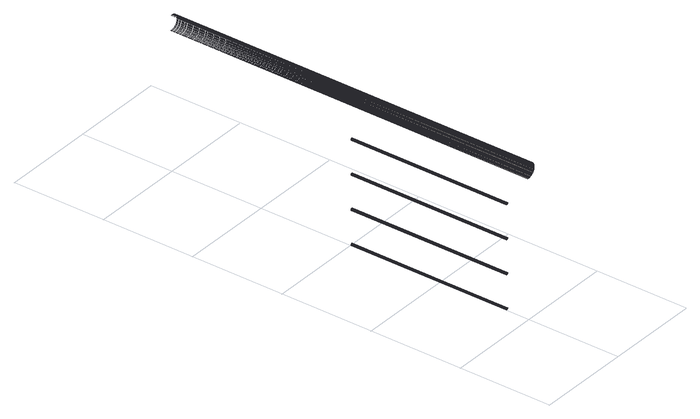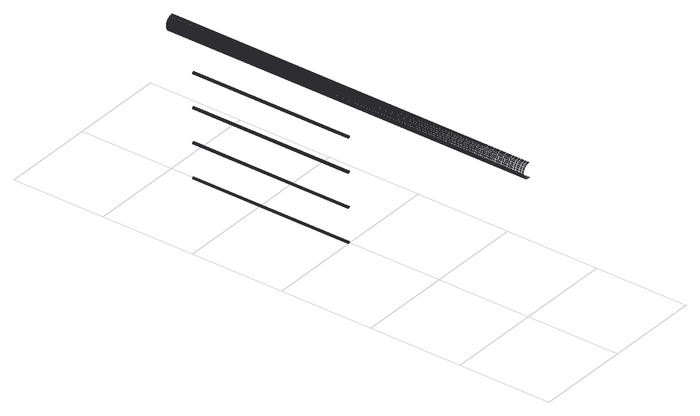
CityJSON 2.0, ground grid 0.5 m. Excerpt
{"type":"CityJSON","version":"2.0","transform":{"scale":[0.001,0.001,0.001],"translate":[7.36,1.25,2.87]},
"CityObjects":{
"building1":{"type":"Building","attributes":{"info":{"id":49831,"type":"IfcRailing","GlobalId":"0o5vgCKyTBzO5$QJcI2YDP","OwnerHistory":"#12","ObjectPlacement":"#40768","Representation":"#49827","Tag":"00000000-0000-0000-00-00-000000000000","PredefinedType":"HANDRAIL"},"psets":{"AC_Pset_Name":{"Name":{"id":49836,"class":"IfcPropertySingleValue","value_type":"IfcLabel"},"id":49837},"ArchiCADProperties":{"Komplette Element-ID":{"id":49844,"class":"IfcPropertySingleValue","value":"Gelaender-1","value_type":"IfcLabel"},"Kompakte Element-ID":{"id":49845,"class":"IfcPropertySingleValue","value":"Gelaender-1","value_type":"IfcLabel"},"Name des Sachmerkmal-Objekts":{"id":49846,"class":"IfcPropertySingleValue","value_type":"IfcLabel"},"Ursprungsgeschoss":{"id":49847,"class":"IfcPropertySingleValue","value":"Dachgeschoss","value_type":"IfcLabel"},"Raumname":{"id":49848,"class":"IfcPropertySingleValue","value":"Galerie","value_type":"IfcLabel"},"Raumnummer":{"id":49849,"class":"IfcPropertySingleValue","value":"7","value_type":"IfcLabel"},"Ebene":{"id":49850,"class":"IfcPropertySingleValue","value":"Gelaender","value_type":"IfcLabel"},"Typ":{"id":49851,"class":"IfcPropertySingleValue","value":"Objekt","value_type":"IfcLabel"},"Geschützt":{"id":49852,"class":"IfcPropertySingleValue","value":false,"value_type":"IfcBoolean"},"Bibliothekselement-Name":{"id":49853,"class":"IfcPropertySingleValue","value":"Geländer_horizontal 13","value_type":"IfcLabel"},"Baustoff / Mehrschichtiger Aufbau / Profil / Schraffur":{"id":49854,"class":"IfcPropertySingleValue","value":"Solid","value_type":"IfcLabel"},"Etikettentext":{"id":49855,"class":"IfcPropertySingleValue","value_type":"IfcLabel"},"Eindeutige ID":{"id":49856,"class":"IfcPropertySingleValue","value_type":"IfcLabel"},"Verknüpfte Änderungen":{"id":49857,"class":"IfcPropertySingleValue","value_type":"IfcLabel"},"Tragende Funktion":{"id":49858,"class":"IfcPropertySingleValue","value":"Nicht definiert","value_type":"IfcLabel"},"Lage":{"id":49859,"class":"IfcPropertySingleValue","value":"Nicht definiert","value_type":"IfcLabel"},"Element-Klassifizierung":{"id":49860,"class":"IfcPropertySingleValue","value":"Geländer","value_type":"IfcLabel"},"Umbau-Status":{"id":49861,"class":"IfcPropertySingleValue","value":"Bestand","value_type":"IfcLabel"},"Anzeigen auf Umbau-Filter":{"id":49862,"class":"IfcPropertySingleValue","value":"Alle relevanten Filter","value_type":"IfcLabel"},"ARCHICAD IFC ID":{"id":49863,"class":"IfcPropertySingleValue","value":"0o5vgCKyTBzO5$QJcI2YDP","value_type":"IfcLabel"},"Externe IFC ID":{"id":49864,"class":"IfcPropertySingleValue","value_type":"IfcLabel"},"Drehwinkel":{"id":49865,"class":"IfcPropertySingleValue","value":270,"value_type":"IfcPlaneAngleMeasure"},"Oberfläche":{"id":49866,"class":"IfcPropertySingleValue","value":"Allgemein","value_type":"IfcLabel"},"id":49867},"AC_Pset_Geländer_horizontal_13":{"3D":{"id":49895,"class":"IfcPropertySingleValue","value":"Detailiert","value_type":"IfcLabel"},"Anzahl_Rohre":{"id":49896,"class":"IfcPropertySingleValue","value":4,"value_type":"IfcReal"},"Position":{"id":49897,"class":"IfcPropertySingleValue","value":"Zwischen Pfosten","value_type":"IfcLabel"},"Anzahl_Pfosten":{"id":49898,"class":"IfcPropertySingleValue","value":3,"value_type":"IfcReal"},"Auflösung":{"id":49899,"class":"IfcPropertySingleValue","value":36,"value_type":"IfcReal"},"Schattenwurf":{"id":49900,"class":"IfcPropertySingleValue","value":true,"value_type":"IfcBoolean"},"Show 2D Hotspots in 3D":{"id":49901,"class":"IfcPropertySingleValue","value":true,"value_type":"IfcBoolean"},"Stift Kontur":{"id":49902,"class":"IfcPropertySingleValue","value_type":"IfcLabel"},"Ausfüllmuster":{"id":49903,"class":"IfcPropertySingleValue","value":"Leer","value_type":"IfcLabel"},"Stift Schraffur":{"id":49904,"class":"IfcPropertySingleValue","value_type":"IfcLabel"},"Stift Hintergrundschraffur":{"id":49905,"class":"IfcPropertySingleValue","value_type":"IfcLabel"},"Handlauf (hamat)":{"id":49906,"class":"IfcPropertySingleValue","value":"Zink","value_type":"IfcLabel"},"Rohre (bamat)":{"id":49907,"class":"IfcPropertySingleValue","value":"Zink","value_type":"IfcLabel"},"Pfosten (pomat)":{"id":49908,"class":"IfcPropertySingleValue","value":"Zink","value_type":"IfcLabel"},"Preis":{"id":49909,"class":"IfcPropertySingleValue","value":0,"value_type":"IfcReal"},"Hersteller":{"id":49910,"class":"IfcPropertySingleValue","value_type":"IfcLabel"},"Anmerkung":{"id":49911,"class":"IfcPropertySingleValue","value_type":"IfcLabel"},"Lage":{"id":49912,"class":"IfcPropertySingleValue","value_type":"IfcLabel"},"Accessoires":{"id":49913,"class":"IfcPropertySingleValue","value_type":"IfcLabel"},"Gruppe (FM_Type)":{"id":49914,"class":"IfcPropertySingleValue","value":"Andere","value_type":"IfcLabel"},"Gruppe (iFMType)":{"id":49915,"class":"IfcPropertySingleValue","value":25,"value_type":"IfcReal"},"Inventarnummer":{"id":49916,"class":"IfcPropertySingleValue","value_type":"IfcLabel"},"Seriennummer":{"id":49917,"class":"IfcPropertySingleValue","value_type":"IfcLabel"},"Herstellungsjahr":{"id":49918,"class":"IfcPropertySingleValue","value_type":"IfcLabel"},"Gewicht":{"id":49919,"class":"IfcPropertySingleValue","value":0,"value_type":"IfcReal"},"Gewichteinheit":{"id":49920,"class":"IfcPropertySingleValue","value":"kg","value_type":"IfcLabel"},"Frei definierbar 1":{"id":49921,"class":"IfcPropertySingleValue","value_type":"IfcLabel"},"Frei definierbar 2":{"id":49922,"class":"IfcPropertySingleValue","value_type":"IfcLabel"},"Frei definierbar 3":{"id":49923,"class":"IfcPropertySingleValue","value_type":"IfcLabel"},"Frei definierbar 4":{"id":49924,"class":"IfcPropertySingleValue","value_type":"IfcLabel"},"Frei definierbar 5":{"id":49925,"class":"IfcPropertySingleValue","value_type":"IfcLabel"},"id":49926},"ArchiCADQuantities":{"Höhenangabe zum Projekt-Nullpunkt":{"id":49962,"class":"IfcQuantityLength","value":2.7},"Höhe zu Geschoss":{"id":49963,"class":"IfcQuantityLength","value":0},"Oberflächenbereich":{"id":49964,"class":"IfcQuantityArea","value":1.12},"Netto-Volumen":{"id":49965,"class":"IfcQuantityVolume","value":0.0134},"Fläche":{"id":49966,"class":"IfcQuantityArea","value":2},"Höhe (Z Größe)":{"id":49967,"class":"IfcQuantityLength","value":1},"Länge (A)":{"id":49968,"class":"IfcQuantityLength","value":2},"Volumen":{"id":49969,"class":"IfcQuantityVolume","value":0.0134},"Breite (B)":{"id":49970,"class":"IfcQuantityLength","value":1},"id":49971},"AC_Equantity_Geländer_horizontal_13":{"Height":{"id":49976,"class":"IfcQuantityLength","value":1},"Höhenunterschied":{"id":49977,"class":"IfcQuantityLength","value":0},"Durchmesser_Handlauf":{"id":49978,"class":"IfcQuantityLength","value":0.08},"Auskragung_Handlauf":{"id":49979,"class":"IfcQuantityLength","value":0.1},"Durchmesser_Rohre":{"id":49980,"class":"IfcQuantityLength","value":0.01},"Pfostenbreite":{"id":49981,"class":"IfcQuantityLength","value":0.02},"Pfostentiefe":{"id":49982,"class":"IfcQuantityLength","value":0.05},"Untere Ebene":{"id":49983,"class":"IfcQuantityLength","value":1},"Obere Ebene":{"id":49984,"class":"IfcQuantityLength","value":0},"id":49985}}},"geometry":[{"type":"MultiSurface","lod":"2","boundaries":[[[0,1,2]],[[3,4,5]],[[6,7,8]],[[9,10,11]],[[1,12,13]],[[4,14,15]],[[7,16,17]],[[10,18,19]],[[20,0,21]],[[22,3,23]],[[24,6,25]],[[26,9,27]],[[12,28,29]],[[14,30,31]],[[16,32,33]],[[18,34,35]],[[36,20,37]],[[38,26,39]],[[28,40,41]],[[30,42,43]],[[44,22,45]],[[46,24,47]],[[32,48,49]],[[34,50,51]],[[52,36,53]],[[54,44,55]],[[56,46,57]],[[58,38,59]],[[40,60,61]],[[42,62,63]],[[48,64,65]],[[50,66,67]],[[68,52,69]],[[70,54,71]],[[72,56,73]],[[74,58,75]],[[60,76,77]],[[62,78,79]],[[64,80,81]],[[66,82,83]],[[84,85,68]],[[86,87,70]],[[88,89,72]],[[90,91,74]],[[92,76,93]],[[94,78,95]],[[96,80,97]],[[98,82,99]],[[100,101,85]],[[102,103,87]],[[104,105,89]],[[106,107,91]],[[108,97,109]],[[110,99,111]],[[112,113,101]],[[114,115,103]],[[116,117,105]],[[118,119,107]],[[120,93,121]],[[122,95,123]],[[124,109,125]],[[126,111,127]],[[128,129,113]],[[130,131,115]],[[132,133,117]],[[134,135,119]],[[136,121,137]],[[138,123,139]],[[140,125,141]],[[142,127,143]],[[144,145,129]],[[146,147,131]],[[148,149,133]],[[150,151,135]],[[152,137,153]],[[154,139,155]],[[156,141,157]],[[158,143,159]],[[160,161,145]],[[162,163,147]],[[164,165,149]],[[166,167,151]],[[168,153,169]],[[170,155,171]],[[172,157,173]],[[174,159,175]],[[176,177,161]],[[178,179,163]],[[180,181,165]],[[182,183,167]],[[184,169,185]],[[186,171,187]],[[188,173,189]],[[190,175,191]],[[192,185,193]],[[194,187,195]],[[196,197,177]],[[198,199,179]],[[200,201,181]],[[202,203,183]],[[204,189,205]],[[206,191,207]],[[208,209,197]],[[210,211,199]],[[212,213,201]],[[214,215,203]],[[216,193,217]],[[218,195,219]],[[220,205,221]],[[222,207,223]],[[224,209,225]],[[226,211,227]],[[228,213,229]],[[230,215,231]],[[217,232,233]],[[219,234,235]],[[221,236,237]],[[223,238,239]],[[240,224,241]],[[242,226,243]],[[244,228,245]],[[246,230,247]],[[232,248,249]],[[234,250,251]],[[236,252,253]],[[238,254,255]],[[256,242,257]],[[258,244,259]],[[252,260,261]],[[254,262,263]],[[264,240,265]],[[266,246,267]],[[248,268,269]],[[250,270,271]],[[272,264,273]],[[274,256,275]],[[276,258,277]],[[278,266,279]],[[268,280,281]],[[270,282,283]],[[260,284,285]],[[262,286,287]],[[288,272,289]],[[290,274,291]],[[292,276,293]],[[294,278,295]],[[280,296,297]],[[282,298,299]],[[284,300,301]],[[286,302,303]],[[296,304,305]],[[304,288,306]],[[298,307,308]],[[307,290,309]],[[300,310,311]],[[310,292,312]],[[302,313,314]],[[313,294,315]],[[316,317,318]],[[319,320,321]],[[322,323,317]],[[324,321,325]],[[326,327,323]],[[328,325,329]],[[330,331,327]],[[332,329,333]],[[1,13,2]],[[4,15,5]],[[7,17,8]],[[10,19,11]],[[0,2,21]],[[3,5,23]],[[6,8,25]],[[9,11,27]],[[12,29,13]],[[14,31,15]],[[16,33,17]],[[18,35,19]],[[20,21,37]],[[22,23,45]],[[24,25,47]],[[26,27,39]],[[334,335,331]],[[28,41,29]],[[30,43,31]],[[36,37,53]],[[38,39,59]],[[32,49,33]],[[34,51,35]],[[44,45,55]],[[46,47,57]],[[40,61,41]],[[42,63,43]],[[48,65,49]],[[50,67,51]],[[52,53,69]],[[54,55,71]],[[56,57,73]],[[58,59,75]],[[336,333,337]],[[60,77,61]],[[62,79,63]],[[64,81,65]],[[66,83,67]],[[68,69,84]],[[70,71,86]],[[72,73,88]],[[74,75,90]],[[92,77,76]],[[94,79,78]],[[96,81,80]],[[98,83,82]],[[84,100,85]],[[86,102,87]],[[88,104,89]],[[90,106,91]],[[108,96,97]],[[110,98,99]],[[100,112,101]],[[102,114,103]],[[104,116,105]],[[106,118,107]],[[338,339,335]],[[120,92,93]],[[122,94,95]],[[124,108,109]],[[126,110,111]],[[112,128,113]],[[114,130,115]],[[116,132,117]],[[118,134,119]],[[340,337,341]],[[136,120,121]],[[138,122,123]],[[140,124,125]],[[142,126,127]],[[128,144,129]],[[130,146,131]],[[132,148,133]],[[134,150,135]],[[152,136,137]],[[154,138,139]],[[156,140,141]],[[158,142,143]],[[144,160,145]],[[146,162,147]],[[148,164,149]],[[150,166,151]],[[342,343,339]],[[344,341,345]],[[168,152,153]],[[170,154,155]],[[172,156,157]],[[174,158,159]],[[160,176,161]],[[162,178,163]],[[164,180,165]],[[166,182,167]],[[184,168,169]],[[186,170,171]],[[346,347,343]],[[348,345,349]],[[350,351,347]],[[352,349,353]],[[354,355,351]],[[356,353,357]],[[358,359,355]],[[360,357,361]],[[362,363,359]],[[364,361,365]],[[366,367,363]],[[368,365,369]],[[370,371,367]],[[372,369,373]],[[374,375,371]],[[376,373,377]],[[378,379,375]],[[380,377,381]],[[382,379,383]],[[381,384,385]],[[386,382,387]],[[384,388,389]],[[390,386,391]],[[388,392,393]],[[394,390,395]],[[392,396,397]],[[398,394,399]],[[396,400,401]],[[402,398,403]],[[400,404,405]],[[406,402,407]],[[404,408,409]],[[410,406,411]],[[408,412,413]],[[414,410,415]],[[412,416,417]],[[418,414,419]],[[416,420,421]],[[422,418,423]],[[420,424,425]],[[426,422,427]],[[424,428,429]],[[428,430,431]],[[430,426,432]]]}]}
},
"vertices":[
[3,127,10],[3,127,11],[3,997,11],[3,127,196],[3,127,197],[3,997,197],[3,127,382],[3,127,383],[3,997,383],[3,127,568],[3,127,569],[3,997,569],[3,127,12],[3,997,12],[3,127,198],[3,997,198],[3,127,384],[3,997,384],[3,127,570],[3,997,570],[3,127,9],[3,997,10],[3,127,195],[3,997,196],[3,127,381],[3,997,382],[3,127,567],[3,997,568],[3,127,13],[3,997,13],[3,127,199],[3,997,199],[3,127,385],[3,997,385],[3,127,571],[3,997,571],[3,127,8],[3,997,9],[3,127,566],[3,997,567],[3,127,14],[3,997,14],[3,127,200],[3,997,200],[3,127,194],[3,997,195],[3,127,380],[3,997,381],[3,127,386],[3,997,386],[3,127,572],[3,997,572],[4,127,8],[3,997,8],[4,127,194],[3,997,194],[4,127,380],[3,997,380],[4,127,566],[3,997,566],[4,127,14],[4,997,14],[4,127,200],[4,997,200],[4,127,386],[4,997,386],[4,127,572],[4,997,572],[4,127,7],[4,997,8],[4,127,193],[4,997,194],[4,127,379],[4,997,380],[4,127,565],[4,997,566],[4,127,15],[4,997,15],[4,127,201],[4,997,201],[4,127,387],[4,997,387],[4,127,573],[4,997,573],[4,997,7],[5,127,7],[4,997,193],[5,127,193],[4,997,379],[5,127,379],[4,997,565],[5,127,565],[5,997,15],[5,127,15],[5,997,201],[5,127,201],[5,997,387],[5,127,387],[5,997,573],[5,127,573],[5,997,7],[5,127,6],[5,997,193],[5,127,192],[5,997,379],[5,127,378],[5,997,565],[5,127,564],[5,997,388],[5,127,388],[5,997,574],[5,127,574],[5,997,6],[6,127,6],[5,997,192],[6,127,192],[5,997,378],[6,127,378],[5,997,564],[6,127,564],[6,997,16],[6,127,16],[6,997,202],[6,127,202],[6,997,388],[6,127,388],[6,997,574],[6,127,574],[6,997,6],[7,127,6],[6,997,192],[7,127,192],[6,997,378],[7,127,378],[6,997,564],[7,127,564],[7,997,16],[7,127,16],[7,997,202],[7,127,202],[7,997,388],[7,127,388],[7,997,574],[7,127,574],[7,997,6],[8,127,6],[7,997,192],[8,127,192],[7,997,378],[8,127,378],[7,997,564],[8,127,564],[8,997,16],[8,127,16],[8,997,202],[8,127,202],[8,997,388],[8,127,388],[8,997,574],[8,127,574],[8,997,6],[9,127,6],[8,997,192],[9,127,192],[8,997,378],[9,127,378],[8,997,564],[9,127,564],[9,997,16],[9,127,16],[9,997,202],[9,127,202],[9,997,388],[9,127,388],[9,997,574],[9,127,574],[9,997,6],[10,127,6],[9,997,192],[10,127,192],[9,997,378],[10,127,378],[9,997,564],[10,127,564],[10,997,16],[10,127,16],[10,997,202],[10,127,202],[10,997,388],[10,127,388],[10,997,574],[10,127,574],[10,997,15],[10,127,15],[10,997,201],[10,127,201],[10,997,6],[10,127,7],[10,997,192],[10,127,193],[10,997,378],[10,127,379],[10,997,564],[10,127,565],[10,997,387],[10,127,387],[10,997,573],[10,127,573],[10,997,7],[11,127,7],[10,997,193],[11,127,193],[10,997,379],[11,127,379],[10,997,565],[11,127,565],[11,997,15],[11,127,15],[11,997,201],[11,127,201],[11,997,387],[11,127,387],[11,997,573],[11,127,573],[11,127,8],[11,997,7],[11,127,194],[11,997,193],[11,127,380],[11,997,379],[11,127,566],[11,997,565],[11,127,14],[11,997,14],[11,127,200],[11,997,200],[11,127,386],[11,997,386],[11,127,572],[11,997,572],[12,127,8],[11,997,8],[12,127,194],[11,997,194],[12,127,380],[11,997,380],[12,127,566],[11,997,566],[12,127,14],[12,997,14],[12,127,200],[12,997,200],[12,127,386],[12,997,386],[12,127,572],[12,997,572],[12,127,195],[12,997,194],[12,127,381],[12,997,380],[12,127,385],[12,997,385],[12,127,571],[12,997,571],[12,127,9],[12,997,8],[12,127,567],[12,997,566],[12,127,13],[12,997,13],[12,127,199],[12,997,199],[12,127,10],[12,997,9],[12,127,196],[12,997,195],[12,127,382],[12,997,381],[12,127,568],[12,997,567],[12,127,12],[12,997,12],[12,127,198],[12,997,198],[12,127,384],[12,997,384],[12,127,570],[12,997,570],[13,127,10],[12,997,10],[13,127,196],[12,997,196],[13,127,382],[12,997,382],[13,127,568],[12,997,568],[13,127,12],[13,997,12],[13,127,198],[13,997,198],[13,127,384],[13,997,384],[13,127,570],[13,997,570],[13,127,11],[13,997,11],[13,997,10],[13,127,197],[13,997,197],[13,997,196],[13,127,383],[13,997,383],[13,997,382],[13,127,569],[13,997,569],[13,997,568],[3,2006,750],[5,6,750],[3,6,750],[5,2006,830],[3,6,830],[5,6,830],[5,2006,750],[8,6,750],[8,2006,830],[8,6,830],[8,2006,750],[10,6,750],[10,2006,830],[10,6,830],[10,2006,750],[12,6,750],[12,2006,830],[12,6,830],[12,2006,750],[15,6,751],[15,2006,829],[15,6,829],[15,2006,751],[17,6,751],[17,2006,829],[17,6,829],[17,2006,751],[19,6,752],[19,2006,828],[19,6,828],[19,2006,752],[21,6,752],[21,2006,828],[21,6,828],[21,2006,752],[24,6,753],[24,2006,827],[24,6,827],[24,2006,753],[26,6,754],[26,2006,826],[26,6,826],[26,2006,754],[28,6,755],[28,2006,825],[28,6,825],[28,2006,755],[30,6,757],[30,2006,823],[30,6,823],[30,2006,757],[32,6,758],[32,2006,822],[32,6,822],[32,2006,758],[33,6,759],[33,2006,821],[33,6,821],[33,2006,759],[35,6,761],[35,2006,819],[35,6,819],[35,2006,761],[37,6,763],[37,2006,817],[37,6,817],[38,6,764],[37,2006,763],[38,6,816],[38,2006,816],[40,6,766],[38,2006,764],[40,6,814],[40,2006,814],[41,6,768],[40,2006,766],[41,6,812],[41,2006,812],[42,6,770],[41,2006,768],[42,6,810],[42,2006,810],[43,6,772],[42,2006,770],[43,6,808],[43,2006,808],[44,6,774],[43,2006,772],[44,6,806],[44,2006,806],[45,6,776],[44,2006,774],[45,6,804],[45,2006,804],[46,6,779],[45,2006,776],[46,6,801],[46,2006,801],[46,6,781],[46,2006,779],[46,6,799],[46,2006,799],[47,6,783],[46,2006,781],[47,6,797],[47,2006,797],[47,6,785],[47,2006,783],[47,6,795],[47,2006,795],[48,6,788],[47,2006,785],[48,6,792],[48,2006,792],[48,6,790],[48,2006,790],[48,2006,788]
]}
